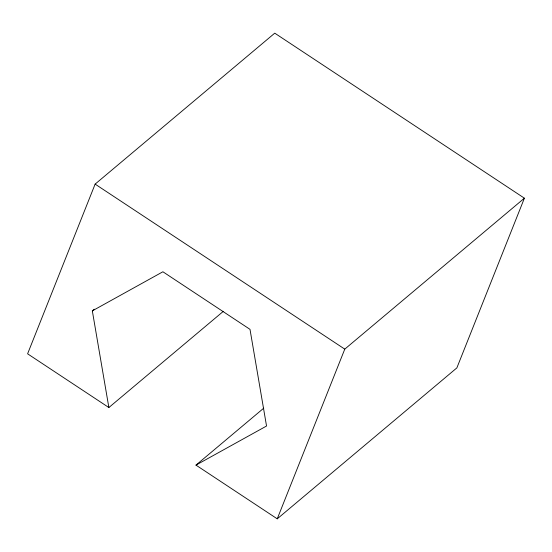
<?xml version="1.0" encoding="UTF-8"?>
<svg xmlns="http://www.w3.org/2000/svg" width="552" height="552" viewBox="0 0 552 552"><rect width="100%" height="100%" fill="white"/><g stroke="black" fill="none" stroke-linecap="round" stroke-linejoin="round"><path stroke-width="0.83" d="M263.746 408.163L195.974 465.115L277.249 518.839L456.87 367.887L524.4 198.189L274.751 33.161L95.13 184.113L27.6 353.811L108.868 407.535L223.353 311.328M277.249 518.839L344.779 349.133L524.4 198.189M108.868 407.535L92.329 310.866L94.302 309.203M92.329 310.866L162.895 271.77L250.001 329.351L266.54 426.02L195.974 465.115M95.13 184.113L344.779 349.133"/></g></svg>
